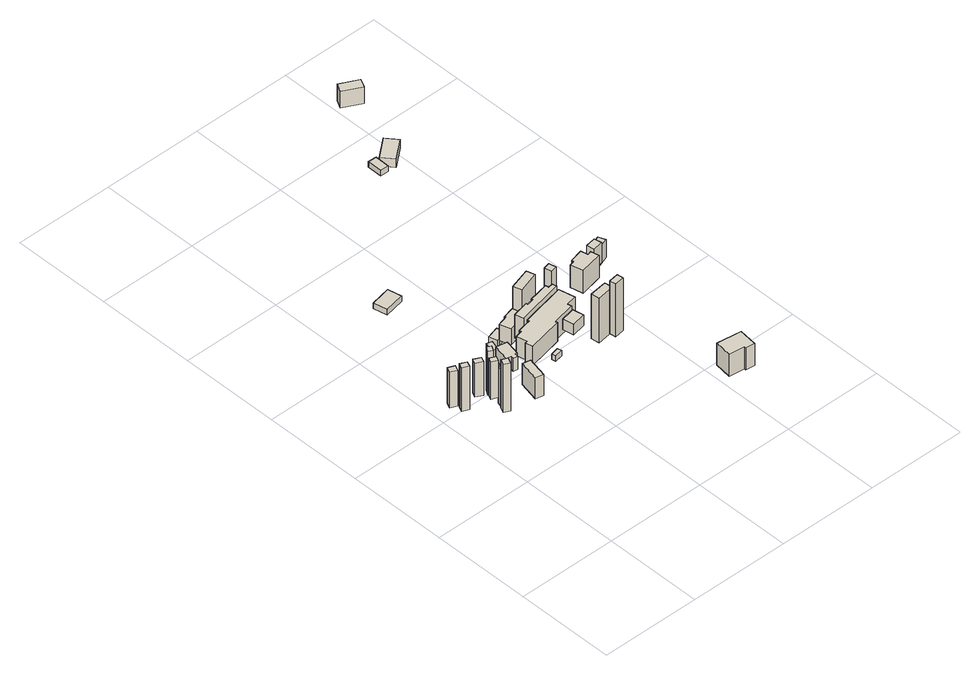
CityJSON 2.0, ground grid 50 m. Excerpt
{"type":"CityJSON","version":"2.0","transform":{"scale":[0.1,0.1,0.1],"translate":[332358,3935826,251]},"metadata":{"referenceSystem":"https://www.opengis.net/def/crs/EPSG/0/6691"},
"CityObjects":{
"building1":{"type":"Building","attributes":{"measuredHeight":24.8,"BuildingIDAttribute.prefecture":"14","BuildingIDAttribute.city":"14151","BuildingDetailAttribute.surveyYear":2015,"BuildingLandSlideRiskAttribute.description":"1","BuildingLandSlideRiskAttribute.areaType":"1"},"geometry":[{"type":"Solid","lod":"1","boundaries":[[[[0,1,2,3]],[[2,4,5,3]],[[1,6,4,2]],[[0,7,6,1]],[[3,5,7,0]],[[4,6,7,5]]]]}]},
"building2":{"type":"Building","attributes":{"measuredHeight":22.7,"BuildingIDAttribute.prefecture":"14","BuildingIDAttribute.city":"14151","BuildingDetailAttribute.surveyYear":2015,"BuildingLandSlideRiskAttribute.description":"1","BuildingLandSlideRiskAttribute.areaType":"1"},"geometry":[{"type":"Solid","lod":"1","boundaries":[[[[8,9,10,11]],[[10,12,13,11]],[[9,14,12,10]],[[8,15,14,9]],[[11,13,15,8]],[[12,14,15,13]]]]}]},
"building3":{"type":"Building","attributes":{"measuredHeight":19.9,"BuildingIDAttribute.prefecture":"14","BuildingIDAttribute.city":"14151","BuildingDetailAttribute.surveyYear":2015,"BuildingLandSlideRiskAttribute.description":"1","BuildingLandSlideRiskAttribute.areaType":"1"},"geometry":[{"type":"Solid","lod":"1","boundaries":[[[[16,17,18,19]],[[18,20,21,19]],[[17,22,20,18]],[[16,23,22,17]],[[19,21,23,16]],[[20,22,23,21]]]]}]},
"building4":{"type":"Building","attributes":{"measuredHeight":20.9,"BuildingIDAttribute.prefecture":"14","BuildingIDAttribute.city":"14151","BuildingDetailAttribute.surveyYear":2015,"BuildingLandSlideRiskAttribute.description":"1","BuildingLandSlideRiskAttribute.areaType":"1"},"geometry":[{"type":"Solid","lod":"1","boundaries":[[[[24,25,26,27]],[[26,28,29,27]],[[25,30,28,26]],[[24,31,30,25]],[[27,29,31,24]],[[28,30,31,29]]]]}]},
"building5":{"type":"Building","attributes":{"measuredHeight":27.4,"BuildingIDAttribute.prefecture":"14","BuildingIDAttribute.city":"14151","BuildingDetailAttribute.surveyYear":2015,"BuildingLandSlideRiskAttribute.description":"1","BuildingLandSlideRiskAttribute.areaType":"1"},"geometry":[{"type":"Solid","lod":"1","boundaries":[[[[32,33,34,35]],[[34,36,37,35]],[[33,38,36,34]],[[32,39,38,33]],[[35,37,39,32]],[[36,38,39,37]]]]}]},
"building6":{"type":"Building","attributes":{"measuredHeight":21.2,"BuildingIDAttribute.prefecture":"14","BuildingIDAttribute.city":"14151","BuildingDetailAttribute.surveyYear":2015,"BuildingLandSlideRiskAttribute.description":"1","BuildingLandSlideRiskAttribute.areaType":"1"},"geometry":[{"type":"Solid","lod":"1","boundaries":[[[[40,41,42,43]],[[42,44,45,43]],[[41,46,44,42]],[[40,47,46,41]],[[43,45,47,40]],[[44,46,47,45]]]]}]},
"building7":{"type":"Building","attributes":{"measuredHeight":25,"BuildingIDAttribute.prefecture":"14","BuildingIDAttribute.city":"14151","BuildingDetailAttribute.surveyYear":2015,"BuildingLandSlideRiskAttribute.description":"1","BuildingLandSlideRiskAttribute.areaType":"1"},"geometry":[{"type":"Solid","lod":"1","boundaries":[[[[48,49,50,51]],[[50,52,53,51]],[[49,54,52,50]],[[48,55,54,49]],[[51,53,55,48]],[[52,54,55,53]]]]}]},
"building8":{"type":"Building","attributes":{"usage":"403","measuredHeight":17.8,"storeysAboveGround":1,"BuildingIDAttribute.prefecture":"14","BuildingIDAttribute.city":"14151","BuildingDetailAttribute.totalFloorArea":33.39,"BuildingDetailAttribute.buildingFootprintArea":33.39,"BuildingDetailAttribute.buildingStructureType":"601","BuildingDetailAttribute.buildingStructureOrgType":"1","BuildingDetailAttribute.orgUsage":"80","BuildingDetailAttribute.surveyYear":2015,"BuildingLandSlideRiskAttribute.description":"1","BuildingLandSlideRiskAttribute.areaType":"1"},"geometry":[{"type":"Solid","lod":"1","boundaries":[[[[56,57,58,59]],[[58,60,61,59]],[[57,62,60,58]],[[56,63,62,57]],[[59,61,63,56]],[[60,62,63,61]]]]}]},
"building9":{"type":"Building","attributes":{"usage":"403","measuredHeight":7.7,"storeysAboveGround":2,"BuildingIDAttribute.prefecture":"14","BuildingIDAttribute.city":"14151","BuildingDetailAttribute.totalFloorArea":82.92,"BuildingDetailAttribute.buildingFootprintArea":41.46,"BuildingDetailAttribute.buildingStructureType":"601","BuildingDetailAttribute.buildingStructureOrgType":"1","BuildingDetailAttribute.orgUsage":"80","BuildingDetailAttribute.surveyYear":2015,"BuildingLandSlideRiskAttribute.description":"1","BuildingLandSlideRiskAttribute.areaType":"1"},"geometry":[{"type":"Solid","lod":"1","boundaries":[[[[64,65,66,67,68,69,70,71]],[[70,72,73,71]],[[69,74,72,70]],[[68,75,74,69]],[[67,76,75,68]],[[66,77,76,67]],[[65,78,77,66]],[[64,79,78,65]],[[71,73,79,64]],[[72,74,75,76,77,78,79,73]]]]}]},
"building10":{"type":"Building","attributes":{"usage":"403","measuredHeight":6,"storeysAboveGround":1,"BuildingIDAttribute.prefecture":"14","BuildingIDAttribute.city":"14151","BuildingDetailAttribute.totalFloorArea":10.82,"BuildingDetailAttribute.buildingFootprintArea":10.82,"BuildingDetailAttribute.buildingStructureType":"601","BuildingDetailAttribute.buildingStructureOrgType":"1","BuildingDetailAttribute.orgUsage":"80","BuildingDetailAttribute.surveyYear":2015,"BuildingLandSlideRiskAttribute.description":"1","BuildingLandSlideRiskAttribute.areaType":"1"},"geometry":[{"type":"Solid","lod":"1","boundaries":[[[[80,81,82,83]],[[82,84,85,83]],[[81,86,84,82]],[[80,87,86,81]],[[83,85,87,80]],[[84,86,87,85]]]]}]},
"building11":{"type":"Building","attributes":{"measuredHeight":3.2,"BuildingIDAttribute.prefecture":"14","BuildingIDAttribute.city":"14151","BuildingDetailAttribute.surveyYear":2015,"BuildingLandSlideRiskAttribute.description":"1","BuildingLandSlideRiskAttribute.areaType":"1"},"geometry":[{"type":"Solid","lod":"1","boundaries":[[[[88,89,90,91]],[[90,92,93,91]],[[89,94,92,90]],[[88,95,94,89]],[[91,93,95,88]],[[92,94,95,93]]]]}]},
"building12":{"type":"Building","attributes":{"usage":"422","measuredHeight":16.2,"storeysAboveGround":2,"BuildingIDAttribute.prefecture":"14","BuildingIDAttribute.city":"14151","BuildingDetailAttribute.totalFloorArea":186.06,"BuildingDetailAttribute.buildingFootprintArea":93.03,"BuildingDetailAttribute.buildingStructureType":"601","BuildingDetailAttribute.buildingStructureOrgType":"1","BuildingDetailAttribute.orgUsage":"133","BuildingDetailAttribute.surveyYear":2015,"BuildingLandSlideRiskAttribute.description":"1","BuildingLandSlideRiskAttribute.areaType":"1"},"geometry":[{"type":"Solid","lod":"1","boundaries":[[[[96,97,98,99,100,101]],[[100,102,103,101]],[[99,104,102,100]],[[98,105,104,99]],[[97,106,105,98]],[[96,107,106,97]],[[101,103,107,96]],[[102,104,105,106,107,103]]]]}]},
"building13":{"type":"Building","attributes":{"usage":"403","storeysAboveGround":1,"BuildingIDAttribute.prefecture":"14","BuildingIDAttribute.city":"14151","BuildingDetailAttribute.totalFloorArea":46.12,"BuildingDetailAttribute.buildingFootprintArea":46.12,"BuildingDetailAttribute.buildingStructureType":"601","BuildingDetailAttribute.buildingStructureOrgType":"1","BuildingDetailAttribute.orgUsage":"80","BuildingDetailAttribute.surveyYear":2015,"BuildingLandSlideRiskAttribute.description":"1","BuildingLandSlideRiskAttribute.areaType":"1"},"geometry":[{"type":"Solid","lod":"1","boundaries":[[[[108,109,110,111]],[[110,112,113,111]],[[109,114,112,110]],[[108,115,114,109]],[[111,113,115,108]],[[112,114,115,113]]]]}]},
"building14":{"type":"Building","attributes":{"usage":"403","measuredHeight":10.6,"storeysAboveGround":1,"BuildingIDAttribute.prefecture":"14","BuildingIDAttribute.city":"14151","BuildingDetailAttribute.totalFloorArea":25.01,"BuildingDetailAttribute.buildingFootprintArea":25.01,"BuildingDetailAttribute.buildingStructureType":"601","BuildingDetailAttribute.buildingStructureOrgType":"1","BuildingDetailAttribute.orgUsage":"80","BuildingDetailAttribute.surveyYear":2015,"BuildingLandSlideRiskAttribute.description":"1","BuildingLandSlideRiskAttribute.areaType":"1"},"geometry":[{"type":"Solid","lod":"1","boundaries":[[[[116,117,118,119,120,121]],[[120,122,123,121]],[[119,124,122,120]],[[118,125,124,119]],[[117,126,125,118]],[[116,127,126,117]],[[121,123,127,116]],[[122,124,125,126,127,123]]]]}]},
"building15":{"type":"Building","attributes":{"measuredHeight":12.4,"BuildingIDAttribute.prefecture":"14","BuildingIDAttribute.city":"14151","BuildingDetailAttribute.surveyYear":2015,"BuildingLandSlideRiskAttribute.description":"1","BuildingLandSlideRiskAttribute.areaType":"1"},"geometry":[{"type":"Solid","lod":"1","boundaries":[[[[128,129,130,131,132,133]],[[132,134,135,133]],[[131,136,134,132]],[[130,137,136,131]],[[129,138,137,130]],[[128,139,138,129]],[[133,135,139,128]],[[134,136,137,138,139,135]]]]}]},
"building16":{"type":"Building","attributes":{"measuredHeight":13.4,"BuildingIDAttribute.prefecture":"14","BuildingIDAttribute.city":"14151","BuildingDetailAttribute.surveyYear":2015,"BuildingLandSlideRiskAttribute.description":"1","BuildingLandSlideRiskAttribute.areaType":"1"},"geometry":[{"type":"Solid","lod":"1","boundaries":[[[[140,141,142,143,144,145,146,147,148,149,150,151,152,153,154]],[[153,155,156,154]],[[152,157,155,153]],[[151,158,157,152]],[[150,159,158,151]],[[149,160,159,150]],[[148,161,160,149]],[[147,162,161,148]],[[146,163,162,147]],[[145,164,163,146]],[[144,165,164,145]],[[143,166,165,144]],[[142,167,166,143]],[[141,168,167,142]],[[140,169,168,141]],[[154,156,169,140]],[[155,157,158,159,160,161,162,163,164,165,166,167,168,169,156]]]]}]},
"building17":{"type":"Building","attributes":{"usage":"403","measuredHeight":16.8,"storeysAboveGround":2,"BuildingIDAttribute.prefecture":"14","BuildingIDAttribute.city":"14151","BuildingDetailAttribute.totalFloorArea":148.92,"BuildingDetailAttribute.buildingFootprintArea":74.46,"BuildingDetailAttribute.buildingStructureType":"601","BuildingDetailAttribute.buildingStructureOrgType":"1","BuildingDetailAttribute.orgUsage":"80","BuildingDetailAttribute.surveyYear":2015,"BuildingLandSlideRiskAttribute.description":"1","BuildingLandSlideRiskAttribute.areaType":"1"},"geometry":[{"type":"Solid","lod":"1","boundaries":[[[[170,171,172,173,174,175,176,177,178,179]],[[178,180,181,179]],[[177,182,180,178]],[[176,183,182,177]],[[175,184,183,176]],[[174,185,184,175]],[[173,186,185,174]],[[172,187,186,173]],[[171,188,187,172]],[[170,189,188,171]],[[179,181,189,170]],[[180,182,183,184,185,186,187,188,189,181]]]]}]},
"building18":{"type":"Building","attributes":{"usage":"403","measuredHeight":5.9,"storeysAboveGround":2,"BuildingIDAttribute.prefecture":"14","BuildingIDAttribute.city":"14151","BuildingDetailAttribute.totalFloorArea":60.52,"BuildingDetailAttribute.buildingFootprintArea":30.26,"BuildingDetailAttribute.buildingStructureType":"601","BuildingDetailAttribute.buildingStructureOrgType":"1","BuildingDetailAttribute.orgUsage":"80","BuildingDetailAttribute.surveyYear":2015,"BuildingLandSlideRiskAttribute.description":"1","BuildingLandSlideRiskAttribute.areaType":"1"},"geometry":[{"type":"Solid","lod":"1","boundaries":[[[[190,191,192,193]],[[192,194,195,193]],[[191,196,194,192]],[[190,197,196,191]],[[193,195,197,190]],[[194,196,197,195]]]]}]},
"building19":{"type":"Building","attributes":{"measuredHeight":30.2,"BuildingIDAttribute.prefecture":"14","BuildingIDAttribute.city":"14151","BuildingDetailAttribute.surveyYear":2015,"BuildingLandSlideRiskAttribute.description":"1","BuildingLandSlideRiskAttribute.areaType":"1"},"geometry":[{"type":"Solid","lod":"1","boundaries":[[[[198,199,200,201]],[[200,202,203,201]],[[199,204,202,200]],[[198,205,204,199]],[[201,203,205,198]],[[202,204,205,203]]]]}]},
"building20":{"type":"Building","attributes":{"measuredHeight":24.1,"BuildingIDAttribute.prefecture":"14","BuildingIDAttribute.city":"14151","BuildingDetailAttribute.surveyYear":2015,"BuildingLandSlideRiskAttribute.description":"1","BuildingLandSlideRiskAttribute.areaType":"1"},"geometry":[{"type":"Solid","lod":"1","boundaries":[[[[206,207,208,209]],[[208,210,211,209]],[[207,212,210,208]],[[206,213,212,207]],[[209,211,213,206]],[[210,212,213,211]]]]}]},
"building21":{"type":"Building","attributes":{"measuredHeight":31.1,"BuildingIDAttribute.prefecture":"14","BuildingIDAttribute.city":"14151","BuildingDetailAttribute.surveyYear":2015,"BuildingLandSlideRiskAttribute.description":"1","BuildingLandSlideRiskAttribute.areaType":"1"},"geometry":[{"type":"Solid","lod":"1","boundaries":[[[[214,215,216,217]],[[216,218,219,217]],[[215,220,218,216]],[[214,221,220,215]],[[217,219,221,214]],[[218,220,221,219]]]]}]},
"building22":{"type":"Building","attributes":{"measuredHeight":18.1,"BuildingIDAttribute.prefecture":"14","BuildingIDAttribute.city":"14151","BuildingDetailAttribute.surveyYear":2015,"BuildingLandSlideRiskAttribute.description":"1","BuildingLandSlideRiskAttribute.areaType":"1"},"geometry":[{"type":"Solid","lod":"1","boundaries":[[[[222,223,224,225]],[[224,226,227,225]],[[223,228,226,224]],[[222,229,228,223]],[[225,227,229,222]],[[226,228,229,227]]]]}]},
"building23":{"type":"Building","attributes":{"measuredHeight":23.3,"BuildingIDAttribute.prefecture":"14","BuildingIDAttribute.city":"14151","BuildingDetailAttribute.surveyYear":2015,"BuildingLandSlideRiskAttribute.description":"1","BuildingLandSlideRiskAttribute.areaType":"1"},"geometry":[{"type":"Solid","lod":"1","boundaries":[[[[230,231,232,233]],[[232,234,235,233]],[[231,236,234,232]],[[230,237,236,231]],[[233,235,237,230]],[[234,236,237,235]]]]}]},
"building24":{"type":"Building","attributes":{"measuredHeight":19.7,"BuildingIDAttribute.prefecture":"14","BuildingIDAttribute.city":"14151","BuildingDetailAttribute.surveyYear":2015,"BuildingLandSlideRiskAttribute.description":"1","BuildingLandSlideRiskAttribute.areaType":"1"},"geometry":[{"type":"Solid","lod":"1","boundaries":[[[[238,239,240,241]],[[240,242,243,241]],[[239,244,242,240]],[[238,245,244,239]],[[241,243,245,238]],[[242,244,245,243]]]]}]},
"building25":{"type":"Building","attributes":{"measuredHeight":20.5,"BuildingIDAttribute.prefecture":"14","BuildingIDAttribute.city":"14151","BuildingDetailAttribute.surveyYear":2015,"BuildingLandSlideRiskAttribute.description":"1","BuildingLandSlideRiskAttribute.areaType":"1"},"geometry":[{"type":"Solid","lod":"1","boundaries":[[[[246,247,248,249,250,251,252,253]],[[252,254,255,253]],[[251,256,254,252]],[[250,257,256,251]],[[249,258,257,250]],[[248,259,258,249]],[[247,260,259,248]],[[246,261,260,247]],[[253,255,261,246]],[[254,256,257,258,259,260,261,255]]]]}]},
"building26":{"type":"Building","attributes":{"usage":"403","measuredHeight":15.7,"storeysAboveGround":1,"BuildingIDAttribute.prefecture":"14","BuildingIDAttribute.city":"14151","BuildingDetailAttribute.totalFloorArea":34.76,"BuildingDetailAttribute.buildingFootprintArea":34.76,"BuildingDetailAttribute.buildingStructureType":"601","BuildingDetailAttribute.buildingStructureOrgType":"1","BuildingDetailAttribute.orgUsage":"80","BuildingDetailAttribute.surveyYear":2015,"BuildingLandSlideRiskAttribute.description":"1","BuildingLandSlideRiskAttribute.areaType":"1"},"geometry":[{"type":"Solid","lod":"1","boundaries":[[[[262,263,264,265]],[[264,266,267,265]],[[263,268,266,264]],[[262,269,268,263]],[[265,267,269,262]],[[266,268,269,267]]]]}]},
"building27":{"type":"Building","attributes":{"measuredHeight":13.5,"BuildingIDAttribute.prefecture":"14","BuildingIDAttribute.city":"14151","BuildingDetailAttribute.surveyYear":2015,"BuildingLandSlideRiskAttribute.description":"1","BuildingLandSlideRiskAttribute.areaType":"1"},"geometry":[{"type":"Solid","lod":"1","boundaries":[[[[270,271,272,273]],[[272,274,275,273]],[[271,276,274,272]],[[270,277,276,271]],[[273,275,277,270]],[[274,276,277,275]]]]}]},
"building28":{"type":"Building","attributes":{"usage":"403","storeysAboveGround":1,"BuildingIDAttribute.prefecture":"14","BuildingIDAttribute.city":"14151","BuildingDetailAttribute.totalFloorArea":27.27,"BuildingDetailAttribute.buildingFootprintArea":27.27,"BuildingDetailAttribute.buildingStructureType":"601","BuildingDetailAttribute.buildingStructureOrgType":"1","BuildingDetailAttribute.orgUsage":"80","BuildingDetailAttribute.surveyYear":2015,"BuildingLandSlideRiskAttribute.description":"1","BuildingLandSlideRiskAttribute.areaType":"1"},"geometry":[{"type":"Solid","lod":"1","boundaries":[[[[278,279,280,281]],[[280,282,283,281]],[[279,284,282,280]],[[278,285,284,279]],[[281,283,285,278]],[[282,284,285,283]]]]}]},
"building29":{"type":"Building","attributes":{"usage":"403","measuredHeight":5.7,"storeysAboveGround":1,"BuildingIDAttribute.prefecture":"14","BuildingIDAttribute.city":"14151","BuildingDetailAttribute.totalFloorArea":58.91,"BuildingDetailAttribute.buildingFootprintArea":58.91,"BuildingDetailAttribute.buildingStructureType":"601","BuildingDetailAttribute.buildingStructureOrgType":"1","BuildingDetailAttribute.orgUsage":"80","BuildingDetailAttribute.surveyYear":2015,"BuildingLandSlideRiskAttribute.description":"1","BuildingLandSlideRiskAttribute.areaType":"1"},"geometry":[{"type":"Solid","lod":"1","boundaries":[[[[286,287,288,289]],[[288,290,291,289]],[[287,292,290,288]],[[286,293,292,287]],[[289,291,293,286]],[[290,292,293,291]]]]}]},
"building30":{"type":"Building","attributes":{"usage":"403","measuredHeight":10,"storeysAboveGround":1,"BuildingIDAttribute.prefecture":"14","BuildingIDAttribute.city":"14151","BuildingDetailAttribute.totalFloorArea":47.33,"BuildingDetailAttribute.buildingFootprintArea":47.33,"BuildingDetailAttribute.buildingStructureType":"601","BuildingDetailAttribute.buildingStructureOrgType":"1","BuildingDetailAttribute.orgUsage":"80","BuildingDetailAttribute.surveyYear":2015,"BuildingRiverFloodingRiskAttribute.description":"3","BuildingRiverFloodingRiskAttribute.rankOrg":"2","BuildingRiverFloodingRiskAttribute.depth":1.24,"BuildingRiverFloodingRiskAttribute.adminType":"2","BuildingRiverFloodingRiskAttribute.scale":"2","BuildingLandSlideRiskAttribute.description":"1","BuildingLandSlideRiskAttribute.areaType":"1"},"geometry":[{"type":"Solid","lod":"1","boundaries":[[[[294,295,296,297]],[[296,298,299,297]],[[295,300,298,296]],[[294,301,300,295]],[[297,299,301,294]],[[298,300,301,299]]]]}]}
},
"vertices":[
[4,895,132],[15,920,132],[46,907,132],[35,881,132],[46,907,371],[35,881,371],[15,920,371],[4,895,371],
[4,965,105],[16,993,105],[48,979,105],[36,951,105],[48,979,302],[36,951,302],[16,993,302],[4,965,302],
[63,879,184],[75,903,184],[108,887,184],[97,863,184],[108,887,370],[97,863,370],[75,903,370],[63,879,370],
[108,831,175],[119,856,175],[148,842,175],[138,818,175],[148,842,380],[138,818,380],[119,856,380],[108,831,380],
[130,780,122],[143,810,122],[173,797,122],[159,767,122],[173,797,386],[159,767,386],[143,810,386],[130,780,386],
[152,816,116],[161,843,116],[194,831,116],[184,804,116],[194,831,316],[184,804,316],[161,843,316],[152,816,316],
[179,934,116],[199,922,116],[183,896,116],[163,909,116],[183,896,355],[163,909,355],[199,922,355],[179,934,355],
[369,870,91],[347,768,91],[308,776,91],[330,878,91],[308,776,206],[330,878,206],[347,768,206],[369,870,206],
[372,1081,69],[427,1070,69],[410,993,69],[401,995,69],[397,976,69],[375,980,69],[378,994,69],[355,999,69],[378,994,140],[355,999,140],[375,980,140],[397,976,140],[401,995,140],[410,993,140],[427,1070,140],[372,1081,140],
[390,1155,42],[416,1148,42],[403,1101,42],[377,1108,42],[403,1101,100],[377,1108,100],[416,1148,100],[390,1155,100],
[521,871,146],[526,850,146],[485,842,146],[481,862,146],[485,842,176],[481,862,176],[526,850,176],[521,871,176],
[821,9,457],[774,15,457],[775,23,457],[699,33,457],[710,119,457],[832,103,457],[710,119,577],[832,103,577],[699,33,577],[775,23,577],[774,15,577],[821,9,577],
[259,1608,42],[245,1677,42],[346,1698,42],[360,1629,42],[346,1698,72],[360,1629,72],[245,1677,72],[259,1608,72],
[515,1226,23],[525,1190,23],[527,1184,23],[477,1171,23],[466,1168,23],[454,1210,23],[466,1168,61],[454,1210,61],[477,1171,61],[527,1184,61],[525,1190,61],[515,1226,61],
[527,1184,53],[525,1190,53],[583,1205,53],[599,1145,53],[492,1116,53],[477,1171,53],[492,1116,141],[477,1171,141],[599,1145,141],[583,1205,141],[525,1190,141],[527,1184,141],
[443,935,89],[435,971,89],[447,973,89],[436,1026,89],[473,1034,89],[471,1045,89],[541,1059,89],[538,1069,89],[592,1081,89],[762,1117,89],[779,1036,89],[727,1025,89],[731,1005,89],[617,981,89],[619,973,89],[617,981,193],[619,973,193],[731,1005,193],[727,1025,193],[779,1036,193],[762,1117,193],[592,1081,193],[538,1069,193],[541,1059,193],[471,1045,193],[473,1034,193],[436,1026,193],[447,973,193],[435,971,193],[443,935,193],
[521,1072,82],[512,1114,82],[593,1132,82],[594,1123,82],[627,1130,82],[626,1136,82],[726,1157,82],[729,1140,82],[752,1145,82],[757,1122,82],[752,1145,211],[757,1122,211],[729,1140,211],[726,1157,211],[626,1136,211],[627,1130,211],[594,1123,211],[593,1132,211],[512,1114,211],[521,1072,211],
[728,997,123],[739,942,123],[668,928,123],[658,983,123],[668,928,180],[658,983,180],[739,942,180],[728,997,180],
[713,823,119],[707,865,119],[795,877,119],[801,836,119],[795,877,364],[801,836,364],[707,865,364],[713,823,364],
[708,1199,40],[604,1166,40],[590,1209,40],[695,1241,40],[590,1209,255],[695,1241,255],[604,1166,255],[708,1199,255],
[779,794,131],[775,825,131],[823,832,131],[827,801,131],[823,832,422],[827,801,422],[775,825,422],[779,794,422],
[776,878,112],[773,901,112],[809,906,112],[812,883,112],[809,906,284],[812,883,284],[773,901,284],[776,878,284],
[808,857,119],[806,879,119],[841,883,119],[844,861,119],[841,883,320],[844,861,320],[806,879,320],[808,857,320],
[765,1161,71],[757,1197,71],[789,1204,71],[797,1168,71],[789,1204,262],[797,1168,262],[757,1197,262],[765,1161,262],
[917,1211,48],[942,1217,48],[939,1227,48],[1006,1243,48],[1014,1208,48],[1034,1212,48],[1043,1173,48],[931,1148,48],[1043,1173,172],[931,1148,172],[1034,1212,172],[1014,1208,172],[1006,1243,172],[939,1227,172],[942,1217,172],[917,1211,172],
[1088,1250,76],[1095,1211,76],[1044,1202,76],[1037,1241,76],[1044,1202,185],[1037,1241,185],[1095,1211,185],[1088,1250,185],
[1101,1231,41],[1088,1267,41],[1144,1286,41],[1157,1250,41],[1144,1286,138],[1157,1250,138],[1088,1267,138],[1101,1231,138],
[804,2222,74],[805,2297,74],[847,2296,74],[846,2221,74],[847,2296,104],[846,2221,104],[805,2297,104],[804,2222,104],
[992,2306,58],[898,2230,58],[854,2284,58],[948,2360,58],[854,2284,106],[948,2360,106],[898,2230,106],[992,2306,106],
[1027,2699,2],[1049,2742,2],[1140,2696,2],[1118,2653,2],[1140,2696,93],[1118,2653,93],[1049,2742,93],[1027,2699,93]
]}
